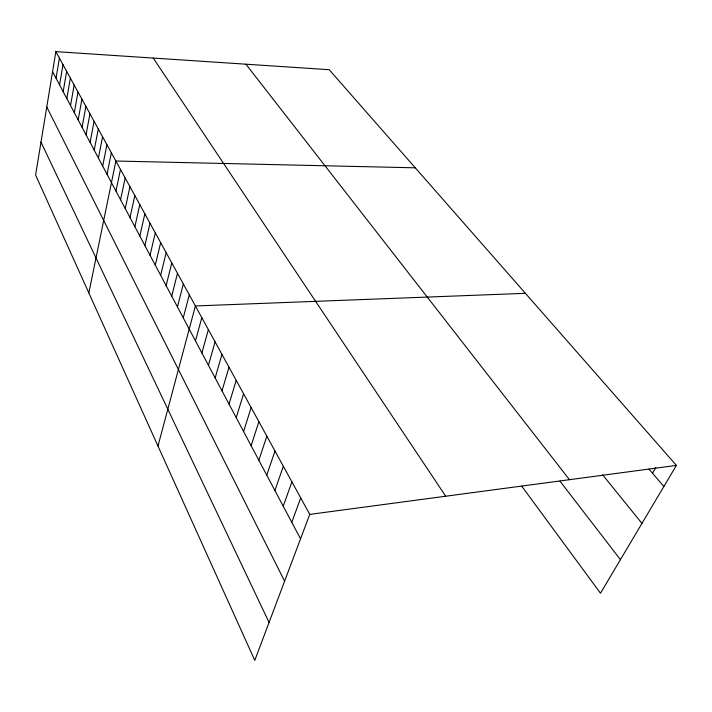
<?xml version="1.0" encoding="UTF-8"?>
<svg xmlns="http://www.w3.org/2000/svg" width="712" height="712" viewBox="0 0 712 712"><rect width="100%" height="100%" fill="white"/><g stroke="black" fill="none" stroke-linecap="round" stroke-linejoin="round"><path stroke-width="1.07" d="M55.856 51.629L35.6 175.036L254.78 660.371L309.756 514.393L55.856 51.629L329.193 69.705L676.4 465.399L600.483 593.229L521.727 486.154M56.043 78.231L59.399 58.081M59.577 84.888L62.994 64.641M63.172 91.652L66.652 71.307M66.821 98.541L70.372 78.089M70.541 105.536L74.155 84.986M74.315 112.656L78.009 92.008M78.16 119.892L81.924 99.146M82.067 127.252L85.912 106.408M86.045 134.746L89.961 113.795M90.095 142.373L94.091 121.316M94.215 150.134L98.292 128.97M98.407 158.037L102.564 136.766M102.679 166.074L106.925 144.705M107.023 174.262L111.357 152.795M88.831 292.917L115.878 161.028L415.283 167.818M115.958 191.101L120.479 169.42M120.559 199.752L125.17 177.964M125.241 208.571L129.949 186.678M130.011 217.56L134.826 195.56M134.871 226.719L139.792 204.62M139.828 236.055L144.856 213.849M144.883 245.578L150.027 223.265M150.036 255.288L155.296 232.877M155.296 265.202L160.672 242.676M160.663 275.304L166.163 252.68M166.136 285.619L171.77 262.897M171.725 296.147L177.484 273.319M177.439 306.899L183.331 283.963M183.26 317.872L189.294 294.839M157.984 446.024L195.391 305.955L525.403 293.317M195.48 340.888L201.808 317.659M201.888 352.956L208.376 329.62M208.438 365.3L215.095 341.867M215.14 377.93L221.975 354.398M222.002 390.852L229.006 367.223M229.024 404.078L236.215 380.359M236.215 417.624L243.593 393.807M243.575 431.49L251.158 407.593M251.122 445.703L258.901 421.709M258.848 460.263L266.849 436.189M266.769 475.189L274.992 451.034M274.894 490.488L283.349 466.262M283.234 506.188L291.92 481.891M291.778 522.288L300.713 497.928M652.521 473.204L655.859 467.464M309.756 514.393L676.4 465.399M649.05 469.137L663.86 486.518M602.646 474.833L641.957 523.4M245.889 64.196L569.484 479.692M559.997 481.17L620.428 559.641M153.231 58.072L445.703 496.228M52.563 71.681L300.553 538.824M46.77 107.014L284.595 581.188M41.002 142.133L269.065 622.457"/></g></svg>
